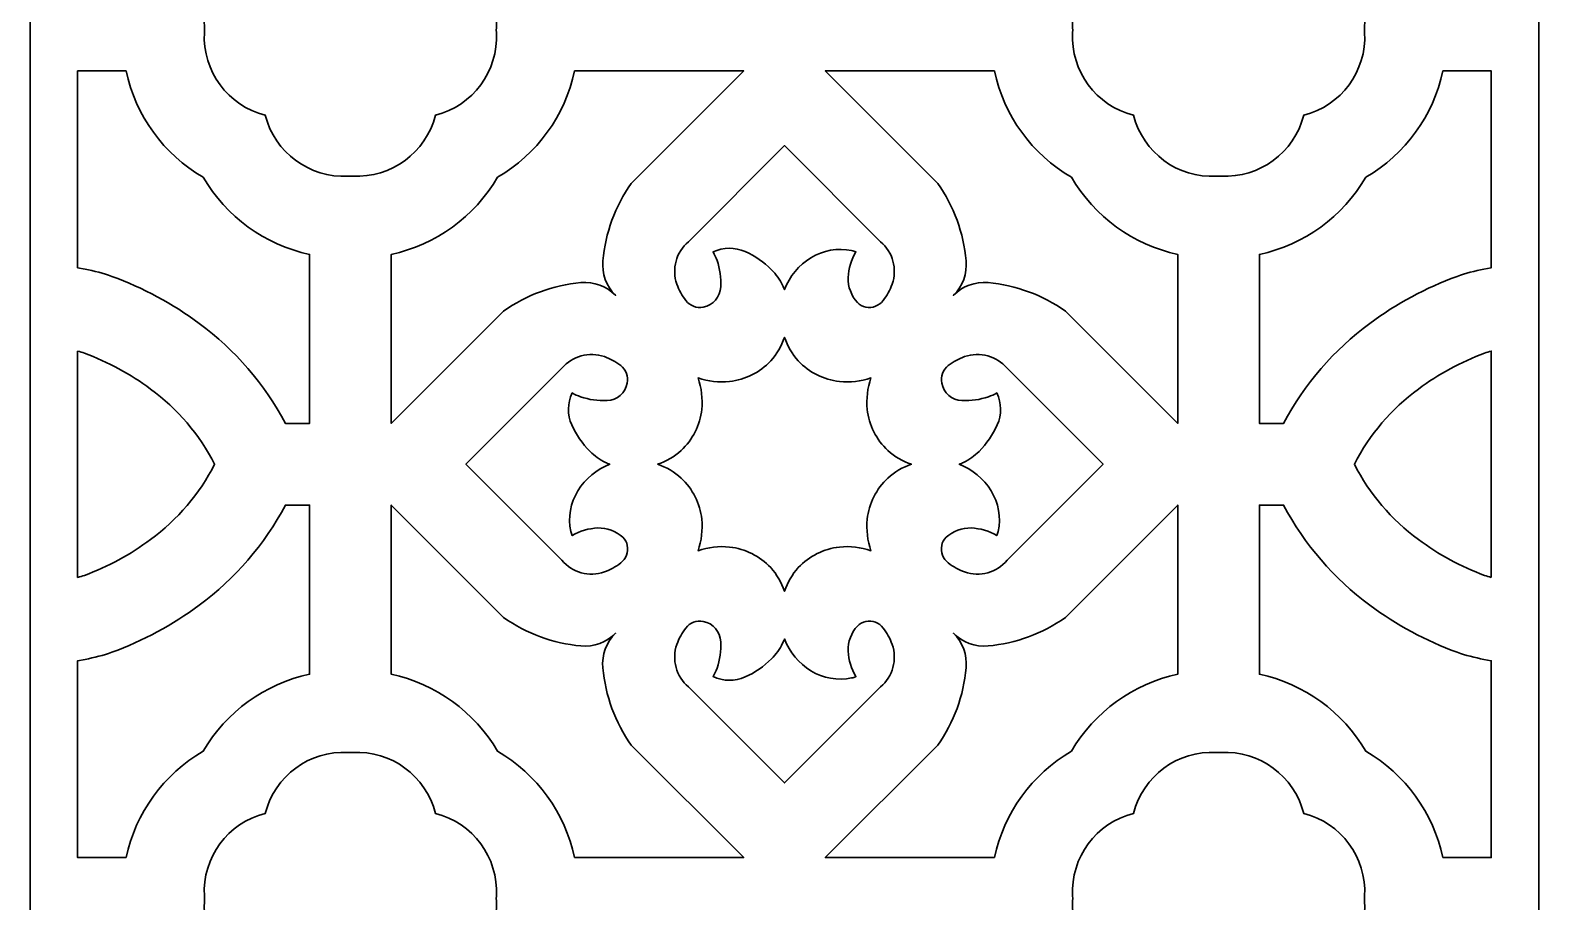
# Model space of a CAD drawing. Header units: centimetres. Extents: x 9.1 to 16.4, y -7.8 to 9.
# Drawn here: x 9.1 to 16.35, y -3.58 to 0.62 of the extents above; entities that cross this region are included whole.
import ezdxf

# ---------------------------------------------------------------- set-up
doc = ezdxf.new("R2010")
doc.units = ezdxf.units.CM
doc.header["$MEASUREMENT"] = 0
doc.layers.add('layer 1', color=7, linetype='Continuous')

msp = doc.modelspace()

# ---------------------------------------------------------------- linework, layer by layer
at = {"layer": 'layer 1', "color": 250, "lineweight": 30}
for points, knots in [([(9.09675, 9.00077), (9.09675, 9.00077), (16.35165, 9.00077), (16.35165, 9.00077), (16.35165, 9.00077), (16.35165, 9.00077), (16.35165, -7.7675), (16.35165, -7.7675), (16.35165, -7.7675), (16.35165, -7.7675), (9.09675, -7.7675), (9.09675, -7.7675), (9.09675, -7.7675), (9.09675, -7.7675), (9.09675, 9.00077), (9.09675, 9.00077)], [0, 0, 0, 0, 0.2, 0.2, 0.2, 0.2, 0.4, 0.4, 0.4, 0.4, 0.6, 0.6, 0.6, 0.6, 1, 1, 1, 1]), ([(10.62498, -0.08545), (10.43953, -0.09546), (10.27287, 0.02754), (10.22739, 0.20759), (10.22739, 0.20759), (10.0473, 0.25289), (9.92448, 0.4197), (9.93435, 0.60518), (9.93435, 0.60518), (9.93435, 0.60518), (9.935, 0.61665), (9.935, 0.61665), (9.935, 0.61665), (9.935, 0.61665), (9.93435, 0.62808), (9.93435, 0.62808), (9.93435, 0.62808), (9.9243, 0.81353), (10.0473, 0.98023), (10.22739, 1.02567), (10.22739, 1.02567), (10.27269, 1.2058), (10.4395, 1.32858), (10.62498, 1.31872), (10.62498, 1.31872), (10.62498, 1.31872), (10.63645, 1.31806), (10.63645, 1.31806), (10.63645, 1.31806), (10.63645, 1.31806), (10.64792, 1.31872), (10.64792, 1.31872), (10.64792, 1.31872), (10.83337, 1.32873), (11.00003, 1.20573), (11.04547, 1.02567), (11.04547, 1.02567), (11.22556, 0.98037), (11.34838, 0.81357), (11.33855, 0.62812), (11.33855, 0.62812), (11.33855, 0.62812), (11.33786, 0.61665), (11.33786, 0.61665), (11.33786, 0.61665), (11.33786, 0.61665), (11.33855, 0.60518), (11.33855, 0.60518), (11.33855, 0.60518), (11.34853, 0.41973), (11.22553, 0.25307), (11.04547, 0.20759), (11.04547, 0.20759), (11.00017, 0.0275), (10.83337, -0.09532), (10.64792, -0.08545), (10.64792, -0.08545), (10.64792, -0.08545), (10.63645, -0.0848), (10.63645, -0.0848), (10.63645, -0.0848), (10.63645, -0.0848), (10.62498, -0.08545), (10.62498, -0.08545)], [0, 0, 0, 0, 0.0588235, 0.0588235, 0.0588235, 0.0588235, 0.1176471, 0.1176471, 0.1176471, 0.1176471, 0.1764706, 0.1764706, 0.1764706, 0.1764706, 0.2352941, 0.2352941, 0.2352941, 0.2352941, 0.2941176, 0.2941176, 0.2941176, 0.2941176, 0.3529412, 0.3529412, 0.3529412, 0.3529412, 0.4117647, 0.4117647, 0.4117647, 0.4117647, 0.4705882, 0.4705882, 0.4705882, 0.4705882, 0.5294118, 0.5294118, 0.5294118, 0.5294118, 0.5882353, 0.5882353, 0.5882353, 0.5882353, 0.6470588, 0.6470588, 0.6470588, 0.6470588, 0.7058824, 0.7058824, 0.7058824, 0.7058824, 0.7647059, 0.7647059, 0.7647059, 0.7647059, 0.8235294, 0.8235294, 0.8235294, 0.8235294, 0.8823529, 0.8823529, 0.8823529, 0.8823529, 1, 1, 1, 1]), ([(14.82339, -0.08545), (15.00906, -0.09532), (15.17561, 0.02728), (15.22098, 0.20759), (15.22098, 0.20759), (15.40122, 0.25311), (15.52407, 0.41951), (15.51406, 0.60518), (15.51406, 0.60518), (15.51406, 0.60518), (15.51337, 0.61665), (15.51337, 0.61665), (15.51337, 0.61665), (15.51337, 0.61665), (15.51406, 0.62808), (15.51406, 0.62808), (15.51406, 0.62808), (15.52389, 0.81375), (15.40129, 0.9803), (15.22098, 1.02567), (15.22098, 1.02567), (15.17546, 1.20591), (15.00906, 1.32873), (14.82343, 1.31872), (14.82343, 1.31872), (14.82343, 1.31872), (14.81196, 1.31806), (14.81196, 1.31806), (14.81196, 1.31806), (14.81196, 1.31806), (14.80045, 1.31872), (14.80045, 1.31872), (14.80045, 1.31872), (14.61482, 1.32858), (14.44824, 1.20595), (14.4029, 1.02563), (14.4029, 1.02563), (14.22266, 0.98015), (14.09984, 0.81375), (14.10982, 0.62816), (14.10982, 0.62816), (14.10982, 0.62816), (14.11051, 0.61665), (14.11051, 0.61665), (14.11051, 0.61665), (14.11051, 0.61665), (14.10982, 0.60511), (14.10982, 0.60511), (14.10982, 0.60511), (14.09999, 0.41951), (14.22262, 0.25296), (14.4029, 0.20763), (14.4029, 0.20763), (14.44838, 0.02735), (14.61482, -0.09546), (14.80045, -0.08545), (14.80045, -0.08545), (14.80045, -0.08545), (14.81196, -0.0848), (14.81196, -0.0848), (14.81196, -0.0848), (14.81196, -0.0848), (14.82339, -0.08545), (14.82339, -0.08545)], [0, 0, 0, 0, 0.0588235, 0.0588235, 0.0588235, 0.0588235, 0.1176471, 0.1176471, 0.1176471, 0.1176471, 0.1764706, 0.1764706, 0.1764706, 0.1764706, 0.2352941, 0.2352941, 0.2352941, 0.2352941, 0.2941176, 0.2941176, 0.2941176, 0.2941176, 0.3529412, 0.3529412, 0.3529412, 0.3529412, 0.4117647, 0.4117647, 0.4117647, 0.4117647, 0.4705882, 0.4705882, 0.4705882, 0.4705882, 0.5294118, 0.5294118, 0.5294118, 0.5294118, 0.5882353, 0.5882353, 0.5882353, 0.5882353, 0.6470588, 0.6470588, 0.6470588, 0.6470588, 0.7058824, 0.7058824, 0.7058824, 0.7058824, 0.7647059, 0.7647059, 0.7647059, 0.7647059, 0.8235294, 0.8235294, 0.8235294, 0.8235294, 0.8823529, 0.8823529, 0.8823529, 0.8823529, 1, 1, 1, 1]), ([(9.32513, 0.42028), (9.32513, 0.42028), (9.32513, -0.52611), (9.32513, -0.52611), (9.32513, -0.52611), (9.32513, -0.52611), (9.36125, -0.53285), (9.36125, -0.53285), (9.36125, -0.53285), (9.40491, -0.54104), (9.44792, -0.55255), (9.48983, -0.5673), (9.48983, -0.5673), (9.63988, -0.62213), (9.78127, -0.69842), (9.90948, -0.79371), (9.90948, -0.79371), (10.08222, -0.92075), (10.22404, -1.08522), (10.32425, -1.27475), (10.32425, -1.27475), (10.32425, -1.27475), (10.44008, -1.27479), (10.44008, -1.27479), (10.44008, -1.27479), (10.44008, -1.27479), (10.44008, -0.46174), (10.44008, -0.46174), (10.44008, -0.46174), (10.22517, -0.41557), (10.03951, -0.28091), (9.92878, -0.09102), (9.92878, -0.09102), (9.73885, 0.01967), (9.60427, 0.20537), (9.55806, 0.42028), (9.55806, 0.42028), (9.55806, 0.42028), (9.32513, 0.42028), (9.32513, 0.42028)], [0, 0, 0, 0, 0.0909091, 0.0909091, 0.0909091, 0.0909091, 0.1818182, 0.1818182, 0.1818182, 0.1818182, 0.2727273, 0.2727273, 0.2727273, 0.2727273, 0.3636364, 0.3636364, 0.3636364, 0.3636364, 0.4545455, 0.4545455, 0.4545455, 0.4545455, 0.5454545, 0.5454545, 0.5454545, 0.5454545, 0.6363636, 0.6363636, 0.6363636, 0.6363636, 0.7272727, 0.7272727, 0.7272727, 0.7272727, 0.8181818, 0.8181818, 0.8181818, 0.8181818, 1, 1, 1, 1]), ([(11.3734, -0.73417), (11.3734, -0.73417), (10.83278, -1.27479), (10.83278, -1.27479), (10.83278, -1.27479), (10.83278, -1.27479), (10.83278, -0.46174), (10.83278, -0.46174), (10.83278, -0.46174), (11.04784, -0.41549), (11.23336, -0.28102), (11.34412, -0.09102), (11.34412, -0.09102), (11.53409, 0.01978), (11.66863, 0.20526), (11.7148, 0.42028), (11.7148, 0.42028), (11.7148, 0.42028), (12.52785, 0.42028), (12.52785, 0.42028), (12.52785, 0.42028), (12.52785, 0.42028), (11.98724, -0.12033), (11.98724, -0.12033), (11.98724, -0.12033), (11.9099, -0.23026), (11.86278, -0.35854), (11.85062, -0.4924), (11.85062, -0.4924), (11.84501, -0.55411), (11.86737, -0.61507), (11.91157, -0.65851), (11.91157, -0.65851), (11.86813, -0.61427), (11.80718, -0.59187), (11.74546, -0.59752), (11.74546, -0.59752), (11.61157, -0.60972), (11.48333, -0.65683), (11.3734, -0.73417)], [0, 0, 0, 0, 0.0909091, 0.0909091, 0.0909091, 0.0909091, 0.1818182, 0.1818182, 0.1818182, 0.1818182, 0.2727273, 0.2727273, 0.2727273, 0.2727273, 0.3636364, 0.3636364, 0.3636364, 0.3636364, 0.4545455, 0.4545455, 0.4545455, 0.4545455, 0.5454545, 0.5454545, 0.5454545, 0.5454545, 0.6363636, 0.6363636, 0.6363636, 0.6363636, 0.7272727, 0.7272727, 0.7272727, 0.7272727, 0.8181818, 0.8181818, 0.8181818, 0.8181818, 1, 1, 1, 1]), ([(13.46113, -0.12033), (13.53847, -0.23023), (13.58559, -0.35858), (13.59775, -0.4924), (13.59775, -0.4924), (13.60336, -0.55408), (13.58097, -0.61507), (13.5368, -0.65851), (13.5368, -0.65851), (13.5802, -0.6143), (13.64123, -0.59195), (13.70291, -0.59755), (13.70291, -0.59755), (13.83673, -0.60972), (13.96504, -0.65687), (14.07497, -0.73417), (14.07497, -0.73417), (14.07497, -0.73417), (14.61559, -1.27479), (14.61559, -1.27479), (14.61559, -1.27479), (14.61559, -1.27479), (14.61559, -0.46174), (14.61559, -0.46174), (14.61559, -0.46174), (14.40064, -0.41557), (14.21498, -0.28088), (14.10425, -0.09095), (14.10425, -0.09095), (13.91432, 0.01971), (13.77974, 0.20537), (13.73357, 0.42028), (13.73357, 0.42028), (13.73357, 0.42028), (12.92056, 0.42028), (12.92056, 0.42028), (12.92056, 0.42028), (12.92056, 0.42028), (13.46113, -0.12033), (13.46113, -0.12033)], [0, 0, 0, 0, 0.0909091, 0.0909091, 0.0909091, 0.0909091, 0.1818182, 0.1818182, 0.1818182, 0.1818182, 0.2727273, 0.2727273, 0.2727273, 0.2727273, 0.3636364, 0.3636364, 0.3636364, 0.3636364, 0.4545455, 0.4545455, 0.4545455, 0.4545455, 0.5454545, 0.5454545, 0.5454545, 0.5454545, 0.6363636, 0.6363636, 0.6363636, 0.6363636, 0.7272727, 0.7272727, 0.7272727, 0.7272727, 0.8181818, 0.8181818, 0.8181818, 0.8181818, 1, 1, 1, 1]), ([(16.08715, -0.53285), (16.04346, -0.54104), (16.00049, -0.55255), (15.95855, -0.5673), (15.95855, -0.5673), (15.80845, -0.62217), (15.6671, -0.69842), (15.53882, -0.79378), (15.53882, -0.79378), (15.36604, -0.92086), (15.22429, -1.08526), (15.12408, -1.27486), (15.12408, -1.27486), (15.12408, -1.27486), (15.00829, -1.27479), (15.00829, -1.27479), (15.00829, -1.27479), (15.00829, -1.27479), (15.00829, -0.46174), (15.00829, -0.46174), (15.00829, -0.46174), (15.22334, -0.41549), (15.4089, -0.28102), (15.51963, -0.09095), (15.51963, -0.09095), (15.70963, 0.01982), (15.84414, 0.20526), (15.89031, 0.42028), (15.89031, 0.42028), (15.89031, 0.42028), (16.12324, 0.42028), (16.12324, 0.42028), (16.12324, 0.42028), (16.12324, 0.42028), (16.12324, -0.52611), (16.12324, -0.52611), (16.12324, -0.52611), (16.12324, -0.52611), (16.08715, -0.53285), (16.08715, -0.53285)], [0, 0, 0, 0, 0.0909091, 0.0909091, 0.0909091, 0.0909091, 0.1818182, 0.1818182, 0.1818182, 0.1818182, 0.2727273, 0.2727273, 0.2727273, 0.2727273, 0.3636364, 0.3636364, 0.3636364, 0.3636364, 0.4545455, 0.4545455, 0.4545455, 0.4545455, 0.5454545, 0.5454545, 0.5454545, 0.5454545, 0.6363636, 0.6363636, 0.6363636, 0.6363636, 0.7272727, 0.7272727, 0.7272727, 0.7272727, 0.8181818, 0.8181818, 0.8181818, 0.8181818, 1, 1, 1, 1]), ([(12.2624, -0.40056), (12.20302, -0.45038), (12.18077, -0.53176), (12.20666, -0.60484), (12.20666, -0.60484), (12.21671, -0.6332), (12.23116, -0.65982), (12.24955, -0.68363), (12.24955, -0.68363), (12.26932, -0.70927), (12.3018, -0.7215), (12.33355, -0.71524), (12.33355, -0.71524), (12.38085, -0.70628), (12.41577, -0.66601), (12.41785, -0.61787), (12.41785, -0.61787), (12.41967, -0.57461), (12.41352, -0.53139), (12.39968, -0.49036), (12.39968, -0.49036), (12.39491, -0.47634), (12.38868, -0.46287), (12.381, -0.45019), (12.381, -0.45019), (12.42957, -0.42707), (12.48587, -0.42638), (12.53502, -0.44826), (12.53502, -0.44826), (12.58229, -0.46935), (12.62533, -0.49891), (12.66196, -0.53551), (12.66196, -0.53551), (12.6838, -0.55732), (12.70183, -0.58263), (12.7153, -0.61041), (12.7153, -0.61041), (12.71858, -0.61714), (12.72153, -0.62403), (12.72422, -0.63098), (12.72422, -0.63098), (12.74851, -0.56737), (12.79315, -0.51355), (12.85119, -0.47787), (12.85119, -0.47787), (12.90971, -0.44189), (12.97976, -0.42955), (13.04709, -0.44338), (13.04709, -0.44338), (13.05408, -0.4448), (13.06093, -0.4471), (13.06741, -0.45019), (13.06741, -0.45019), (13.04494, -0.48737), (13.03227, -0.52965), (13.0306, -0.57305), (13.0306, -0.57305), (13.02885, -0.61751), (13.04491, -0.66077), (13.07516, -0.69336), (13.07516, -0.69336), (13.08572, -0.70468), (13.09963, -0.71236), (13.11485, -0.71524), (13.11485, -0.71524), (13.1466, -0.7215), (13.17912, -0.70927), (13.19886, -0.68363), (13.19886, -0.68363), (13.21721, -0.65978), (13.23166, -0.6332), (13.24171, -0.60484), (13.24171, -0.60484), (13.26757, -0.53172), (13.24539, -0.45034), (13.18604, -0.40056), (13.18604, -0.40056), (13.18604, -0.40056), (12.72422, 0.06125), (12.72422, 0.06125), (12.72422, 0.06125), (12.72422, 0.06125), (12.2624, -0.40056), (12.2624, -0.40056)], [0, 0, 0, 0, 0.0454545, 0.0454545, 0.0454545, 0.0454545, 0.0909091, 0.0909091, 0.0909091, 0.0909091, 0.1363636, 0.1363636, 0.1363636, 0.1363636, 0.1818182, 0.1818182, 0.1818182, 0.1818182, 0.2272727, 0.2272727, 0.2272727, 0.2272727, 0.2727273, 0.2727273, 0.2727273, 0.2727273, 0.3181818, 0.3181818, 0.3181818, 0.3181818, 0.3636364, 0.3636364, 0.3636364, 0.3636364, 0.4090909, 0.4090909, 0.4090909, 0.4090909, 0.4545455, 0.4545455, 0.4545455, 0.4545455, 0.5, 0.5, 0.5, 0.5, 0.5454545, 0.5454545, 0.5454545, 0.5454545, 0.5909091, 0.5909091, 0.5909091, 0.5909091, 0.6363636, 0.6363636, 0.6363636, 0.6363636, 0.6818182, 0.6818182, 0.6818182, 0.6818182, 0.7272727, 0.7272727, 0.7272727, 0.7272727, 0.7727273, 0.7727273, 0.7727273, 0.7727273, 0.8181818, 0.8181818, 0.8181818, 0.8181818, 0.8636364, 0.8636364, 0.8636364, 0.8636364, 0.9090909, 0.9090909, 0.9090909, 0.9090909, 1, 1, 1, 1]), ([(12.11381, -1.47116), (12.15575, -1.48536), (12.19442, -1.5079), (12.22745, -1.53743), (12.22745, -1.53743), (12.28269, -1.58961), (12.31771, -1.6597), (12.32634, -1.73522), (12.32634, -1.73522), (12.33144, -1.78645), (12.32536, -1.83819), (12.30854, -1.88684), (12.30854, -1.88684), (12.35715, -1.86998), (12.40889, -1.8639), (12.46012, -1.869), (12.46012, -1.869), (12.53564, -1.87763), (12.60574, -1.91266), (12.65795, -1.9679), (12.65795, -1.9679), (12.68745, -2.00092), (12.70998, -2.03959), (12.72422, -2.08154), (12.72422, -2.08154), (12.73842, -2.03959), (12.761, -2.00092), (12.79049, -1.9679), (12.79049, -1.9679), (12.84267, -1.91266), (12.91276, -1.87763), (12.98828, -1.869), (12.98828, -1.869), (13.03952, -1.8639), (13.09126, -1.86998), (13.1399, -1.88684), (13.1399, -1.88684), (13.12305, -1.83819), (13.11697, -1.78645), (13.12206, -1.73522), (13.12206, -1.73522), (13.13069, -1.6597), (13.16576, -1.58964), (13.22092, -1.53743), (13.22092, -1.53743), (13.25395, -1.5079), (13.29262, -1.48536), (13.33457, -1.47116), (13.33457, -1.47116), (13.29262, -1.45692), (13.25398, -1.43438), (13.22092, -1.40485), (13.22092, -1.40485), (13.16572, -1.35267), (13.13069, -1.28258), (13.12206, -1.20706), (13.12206, -1.20706), (13.11697, -1.15583), (13.12305, -1.10409), (13.1399, -1.05544), (13.1399, -1.05544), (13.09126, -1.07226), (13.03952, -1.07838), (12.98828, -1.07328), (12.98828, -1.07328), (12.91276, -1.06465), (12.84271, -1.02959), (12.79049, -0.97435), (12.79049, -0.97435), (12.76096, -0.94132), (12.73842, -0.90269), (12.72422, -0.86074), (12.72422, -0.86074), (12.70998, -0.90269), (12.68745, -0.94132), (12.65795, -0.97435), (12.65795, -0.97435), (12.60574, -1.02959), (12.53564, -1.06465), (12.46012, -1.07328), (12.46012, -1.07328), (12.40889, -1.07838), (12.35715, -1.0723), (12.30854, -1.05544), (12.30854, -1.05544), (12.32536, -1.10409), (12.33144, -1.15583), (12.32634, -1.20706), (12.32634, -1.20706), (12.31775, -1.28258), (12.28269, -1.35267), (12.22745, -1.40485), (12.22745, -1.40485), (12.19442, -1.43438), (12.15575, -1.45692), (12.11381, -1.47116)], [0, 0, 0, 0, 0.04, 0.04, 0.04, 0.04, 0.08, 0.08, 0.08, 0.08, 0.12, 0.12, 0.12, 0.12, 0.16, 0.16, 0.16, 0.16, 0.2, 0.2, 0.2, 0.2, 0.24, 0.24, 0.24, 0.24, 0.28, 0.28, 0.28, 0.28, 0.32, 0.32, 0.32, 0.32, 0.36, 0.36, 0.36, 0.36, 0.4, 0.4, 0.4, 0.4, 0.44, 0.44, 0.44, 0.44, 0.48, 0.48, 0.48, 0.48, 0.52, 0.52, 0.52, 0.52, 0.56, 0.56, 0.56, 0.56, 0.6, 0.6, 0.6, 0.6, 0.64, 0.64, 0.64, 0.64, 0.68, 0.68, 0.68, 0.68, 0.72, 0.72, 0.72, 0.72, 0.76, 0.76, 0.76, 0.76, 0.8, 0.8, 0.8, 0.8, 0.84, 0.84, 0.84, 0.84, 0.88, 0.88, 0.88, 0.88, 0.92, 0.92, 0.92, 0.92, 1, 1, 1, 1]), ([(9.32513, -0.92709), (9.32513, -0.92709), (9.32513, -1.47116), (9.32513, -1.47116), (9.32513, -1.47116), (9.32513, -1.47116), (9.32513, -2.01519), (9.32513, -2.01519), (9.32513, -2.01519), (9.33602, -2.01228), (9.34676, -2.00897), (9.35739, -2.00525), (9.35739, -2.00525), (9.47133, -1.96338), (9.57864, -1.9053), (9.676, -1.83281), (9.676, -1.83281), (9.80534, -1.73784), (9.91072, -1.61404), (9.98376, -1.47116), (9.98376, -1.47116), (9.91072, -1.32824), (9.80537, -1.20444), (9.676, -1.10947), (9.676, -1.10947), (9.57864, -1.03698), (9.47133, -0.9789), (9.35739, -0.93703), (9.35739, -0.93703), (9.34676, -0.93331), (9.33602, -0.93), (9.32513, -0.92709)], [0, 0, 0, 0, 0.1111111, 0.1111111, 0.1111111, 0.1111111, 0.2222222, 0.2222222, 0.2222222, 0.2222222, 0.3333333, 0.3333333, 0.3333333, 0.3333333, 0.4444444, 0.4444444, 0.4444444, 0.4444444, 0.5555556, 0.5555556, 0.5555556, 0.5555556, 0.6666667, 0.6666667, 0.6666667, 0.6666667, 0.7777778, 0.7777778, 0.7777778, 0.7777778, 1, 1, 1, 1]), ([(11.65363, -1.93298), (11.65363, -1.93298), (11.19181, -1.47116), (11.19181, -1.47116), (11.19181, -1.47116), (11.19181, -1.47116), (11.65363, -1.0093), (11.65363, -1.0093), (11.65363, -1.0093), (11.7034, -0.94995), (11.78486, -0.92774), (11.8579, -0.95356), (11.8579, -0.95356), (11.88627, -0.96361), (11.91288, -0.9781), (11.93673, -0.99649), (11.93673, -0.99649), (11.96233, -1.01622), (11.97457, -1.04878), (11.9683, -1.08049), (11.9683, -1.08049), (11.95942, -1.12775), (11.919, -1.16267), (11.87094, -1.16479), (11.87094, -1.16479), (11.82768, -1.16661), (11.78446, -1.16045), (11.74346, -1.14658), (11.74346, -1.14658), (11.7294, -1.14185), (11.71593, -1.13558), (11.70326, -1.12794), (11.70326, -1.12794), (11.6801, -1.17655), (11.67941, -1.2328), (11.70133, -1.28196), (11.70133, -1.28196), (11.72245, -1.32922), (11.75198, -1.37223), (11.78857, -1.40886), (11.78857, -1.40886), (11.81038, -1.43074), (11.83569, -1.44876), (11.86351, -1.46224), (11.86351, -1.46224), (11.87021, -1.46548), (11.87709, -1.46846), (11.88408, -1.47116), (11.88408, -1.47116), (11.8205, -1.49555), (11.76672, -1.54016), (11.73104, -1.59816), (11.73104, -1.59816), (11.69503, -1.65672), (11.68265, -1.7267), (11.69645, -1.79403), (11.69645, -1.79403), (11.6979, -1.80105), (11.70016, -1.80786), (11.70326, -1.81434), (11.70326, -1.81434), (11.74043, -1.79188), (11.78275, -1.77921), (11.82615, -1.7775), (11.82615, -1.7775), (11.87057, -1.77578), (11.91387, -1.79184), (11.94642, -1.8221), (11.94642, -1.8221), (11.95778, -1.83266), (11.96543, -1.84657), (11.9683, -1.86183), (11.9683, -1.86183), (11.97457, -1.8935), (11.96229, -1.92606), (11.93673, -1.94579), (11.93673, -1.94579), (11.91288, -1.96418), (11.88627, -1.97867), (11.8579, -1.98869), (11.8579, -1.98869), (11.78489, -2.01458), (11.70344, -1.99229), (11.65363, -1.93298)], [0, 0, 0, 0, 0.0454545, 0.0454545, 0.0454545, 0.0454545, 0.0909091, 0.0909091, 0.0909091, 0.0909091, 0.1363636, 0.1363636, 0.1363636, 0.1363636, 0.1818182, 0.1818182, 0.1818182, 0.1818182, 0.2272727, 0.2272727, 0.2272727, 0.2272727, 0.2727273, 0.2727273, 0.2727273, 0.2727273, 0.3181818, 0.3181818, 0.3181818, 0.3181818, 0.3636364, 0.3636364, 0.3636364, 0.3636364, 0.4090909, 0.4090909, 0.4090909, 0.4090909, 0.4545455, 0.4545455, 0.4545455, 0.4545455, 0.5, 0.5, 0.5, 0.5, 0.5454545, 0.5454545, 0.5454545, 0.5454545, 0.5909091, 0.5909091, 0.5909091, 0.5909091, 0.6363636, 0.6363636, 0.6363636, 0.6363636, 0.6818182, 0.6818182, 0.6818182, 0.6818182, 0.7272727, 0.7272727, 0.7272727, 0.7272727, 0.7727273, 0.7727273, 0.7727273, 0.7727273, 0.8181818, 0.8181818, 0.8181818, 0.8181818, 0.8636364, 0.8636364, 0.8636364, 0.8636364, 0.9090909, 0.9090909, 0.9090909, 0.9090909, 1, 1, 1, 1]), ([(13.79474, -1.93298), (13.79474, -1.93298), (14.25656, -1.47116), (14.25656, -1.47116), (14.25656, -1.47116), (14.25656, -1.47116), (13.79474, -1.0093), (13.79474, -1.0093), (13.79474, -1.0093), (13.74493, -0.94992), (13.66355, -0.92767), (13.59047, -0.95356), (13.59047, -0.95356), (13.56211, -0.96361), (13.53549, -0.9781), (13.51167, -0.99649), (13.51167, -0.99649), (13.48604, -1.01622), (13.47381, -1.04874), (13.48007, -1.08049), (13.48007, -1.08049), (13.48903, -1.12779), (13.52933, -1.16271), (13.57744, -1.16475), (13.57744, -1.16475), (13.62069, -1.16661), (13.66391, -1.16045), (13.70495, -1.14658), (13.70495, -1.14658), (13.71897, -1.14185), (13.73244, -1.13558), (13.74511, -1.12794), (13.74511, -1.12794), (13.76827, -1.17651), (13.76896, -1.2328), (13.74704, -1.28196), (13.74704, -1.28196), (13.72596, -1.32922), (13.69639, -1.37226), (13.6598, -1.40889), (13.6598, -1.40889), (13.63799, -1.43074), (13.61265, -1.44876), (13.5849, -1.46224), (13.5849, -1.46224), (13.57816, -1.46548), (13.57128, -1.46846), (13.56429, -1.47116), (13.56429, -1.47116), (13.6279, -1.49548), (13.68172, -1.54016), (13.71737, -1.59816), (13.71737, -1.59816), (13.75338, -1.65664), (13.76572, -1.72674), (13.75192, -1.79403), (13.75192, -1.79403), (13.75047, -1.80105), (13.74821, -1.80786), (13.74511, -1.81434), (13.74511, -1.81434), (13.70794, -1.79188), (13.66566, -1.77921), (13.62222, -1.7775), (13.62222, -1.7775), (13.5778, -1.77578), (13.53454, -1.79181), (13.50195, -1.8221), (13.50195, -1.8221), (13.49063, -1.83266), (13.48295, -1.84657), (13.48007, -1.86183), (13.48007, -1.86183), (13.47381, -1.89354), (13.48604, -1.92606), (13.51167, -1.94579), (13.51167, -1.94579), (13.53549, -1.96418), (13.56211, -1.97867), (13.59047, -1.98869), (13.59047, -1.98869), (13.66359, -2.01454), (13.74497, -1.99236), (13.79474, -1.93298)], [0, 0, 0, 0, 0.0454545, 0.0454545, 0.0454545, 0.0454545, 0.0909091, 0.0909091, 0.0909091, 0.0909091, 0.1363636, 0.1363636, 0.1363636, 0.1363636, 0.1818182, 0.1818182, 0.1818182, 0.1818182, 0.2272727, 0.2272727, 0.2272727, 0.2272727, 0.2727273, 0.2727273, 0.2727273, 0.2727273, 0.3181818, 0.3181818, 0.3181818, 0.3181818, 0.3636364, 0.3636364, 0.3636364, 0.3636364, 0.4090909, 0.4090909, 0.4090909, 0.4090909, 0.4545455, 0.4545455, 0.4545455, 0.4545455, 0.5, 0.5, 0.5, 0.5, 0.5454545, 0.5454545, 0.5454545, 0.5454545, 0.5909091, 0.5909091, 0.5909091, 0.5909091, 0.6363636, 0.6363636, 0.6363636, 0.6363636, 0.6818182, 0.6818182, 0.6818182, 0.6818182, 0.7272727, 0.7272727, 0.7272727, 0.7272727, 0.7727273, 0.7727273, 0.7727273, 0.7727273, 0.8181818, 0.8181818, 0.8181818, 0.8181818, 0.8636364, 0.8636364, 0.8636364, 0.8636364, 0.9090909, 0.9090909, 0.9090909, 0.9090909, 1, 1, 1, 1]), ([(16.12324, -2.01519), (16.12324, -2.01519), (16.12324, -1.47116), (16.12324, -1.47116), (16.12324, -1.47116), (16.12324, -1.47116), (16.12324, -0.92709), (16.12324, -0.92709), (16.12324, -0.92709), (16.11235, -0.93004), (16.10157, -0.93335), (16.09094, -0.93703), (16.09094, -0.93703), (15.97701, -0.9789), (15.86977, -1.03698), (15.77241, -1.10947), (15.77241, -1.10947), (15.64307, -1.2044), (15.53769, -1.32817), (15.46458, -1.47101), (15.46458, -1.47101), (15.53762, -1.61397), (15.643, -1.73784), (15.77237, -1.83281), (15.77237, -1.83281), (15.86974, -1.9053), (15.97701, -1.96338), (16.09094, -2.00525), (16.09094, -2.00525), (16.10161, -2.00893), (16.11235, -2.01225), (16.12324, -2.01519)], [0, 0, 0, 0, 0.1111111, 0.1111111, 0.1111111, 0.1111111, 0.2222222, 0.2222222, 0.2222222, 0.2222222, 0.3333333, 0.3333333, 0.3333333, 0.3333333, 0.4444444, 0.4444444, 0.4444444, 0.4444444, 0.5555556, 0.5555556, 0.5555556, 0.5555556, 0.6666667, 0.6666667, 0.6666667, 0.6666667, 0.7777778, 0.7777778, 0.7777778, 0.7777778, 1, 1, 1, 1]), ([(9.55806, -3.36256), (9.55806, -3.36256), (9.32513, -3.36256), (9.32513, -3.36256), (9.32513, -3.36256), (9.32513, -3.36256), (9.32513, -2.41617), (9.32513, -2.41617), (9.32513, -2.41617), (9.32513, -2.41617), (9.36125, -2.40943), (9.36125, -2.40943), (9.36125, -2.40943), (9.40491, -2.40127), (9.44792, -2.38973), (9.48983, -2.37498), (9.48983, -2.37498), (9.63992, -2.32011), (9.78123, -2.2439), (9.90948, -2.14857), (9.90948, -2.14857), (10.08225, -2.02149), (10.22401, -1.85709), (10.32425, -1.66749), (10.32425, -1.66749), (10.32425, -1.66749), (10.44008, -1.66749), (10.44008, -1.66749), (10.44008, -1.66749), (10.44008, -1.66749), (10.44008, -2.48054), (10.44008, -2.48054), (10.44008, -2.48054), (10.22506, -2.52679), (10.03951, -2.66122), (9.92878, -2.85126), (9.92878, -2.85126), (9.73878, -2.96206), (9.60423, -3.14751), (9.55806, -3.36256)], [0, 0, 0, 0, 0.0909091, 0.0909091, 0.0909091, 0.0909091, 0.1818182, 0.1818182, 0.1818182, 0.1818182, 0.2727273, 0.2727273, 0.2727273, 0.2727273, 0.3636364, 0.3636364, 0.3636364, 0.3636364, 0.4545455, 0.4545455, 0.4545455, 0.4545455, 0.5454545, 0.5454545, 0.5454545, 0.5454545, 0.6363636, 0.6363636, 0.6363636, 0.6363636, 0.7272727, 0.7272727, 0.7272727, 0.7272727, 0.8181818, 0.8181818, 0.8181818, 0.8181818, 1, 1, 1, 1]), ([(11.7148, -3.36256), (11.7148, -3.36256), (12.52785, -3.36256), (12.52785, -3.36256), (12.52785, -3.36256), (12.52785, -3.36256), (11.98724, -2.82195), (11.98724, -2.82195), (11.98724, -2.82195), (11.90993, -2.71205), (11.86282, -2.58374), (11.85058, -2.44992), (11.85058, -2.44992), (11.84494, -2.3882), (11.86737, -2.32721), (11.91157, -2.28381), (11.91157, -2.28381), (11.86817, -2.32798), (11.80718, -2.35033), (11.7455, -2.34473), (11.7455, -2.34473), (11.61164, -2.33256), (11.48333, -2.28545), (11.3734, -2.20811), (11.3734, -2.20811), (11.3734, -2.20811), (10.83278, -1.66749), (10.83278, -1.66749), (10.83278, -1.66749), (10.83278, -1.66749), (10.83278, -2.48054), (10.83278, -2.48054), (10.83278, -2.48054), (11.04773, -2.52671), (11.23339, -2.66137), (11.34412, -2.85126), (11.34412, -2.85126), (11.53401, -2.96195), (11.66859, -3.14765), (11.7148, -3.36256)], [0, 0, 0, 0, 0.0909091, 0.0909091, 0.0909091, 0.0909091, 0.1818182, 0.1818182, 0.1818182, 0.1818182, 0.2727273, 0.2727273, 0.2727273, 0.2727273, 0.3636364, 0.3636364, 0.3636364, 0.3636364, 0.4545455, 0.4545455, 0.4545455, 0.4545455, 0.5454545, 0.5454545, 0.5454545, 0.5454545, 0.6363636, 0.6363636, 0.6363636, 0.6363636, 0.7272727, 0.7272727, 0.7272727, 0.7272727, 0.8181818, 0.8181818, 0.8181818, 0.8181818, 1, 1, 1, 1]), ([(13.73357, -3.36256), (13.73357, -3.36256), (12.92056, -3.36256), (12.92056, -3.36256), (12.92056, -3.36256), (12.92056, -3.36256), (13.46113, -2.82195), (13.46113, -2.82195), (13.46113, -2.82195), (13.53847, -2.71202), (13.58559, -2.58377), (13.59775, -2.44988), (13.59775, -2.44988), (13.60336, -2.38817), (13.58104, -2.32721), (13.5368, -2.28381), (13.5368, -2.28381), (13.58028, -2.32794), (13.64116, -2.3503), (13.70284, -2.34469), (13.70284, -2.34469), (13.83673, -2.33256), (13.96501, -2.28548), (14.07497, -2.20811), (14.07497, -2.20811), (14.07497, -2.20811), (14.61559, -1.66749), (14.61559, -1.66749), (14.61559, -1.66749), (14.61559, -1.66749), (14.61559, -2.48054), (14.61559, -2.48054), (14.61559, -2.48054), (14.40054, -2.52679), (14.21498, -2.66126), (14.10425, -2.85129), (14.10425, -2.85129), (13.91425, -2.9621), (13.77974, -3.14754), (13.73357, -3.36256)], [0, 0, 0, 0, 0.0909091, 0.0909091, 0.0909091, 0.0909091, 0.1818182, 0.1818182, 0.1818182, 0.1818182, 0.2727273, 0.2727273, 0.2727273, 0.2727273, 0.3636364, 0.3636364, 0.3636364, 0.3636364, 0.4545455, 0.4545455, 0.4545455, 0.4545455, 0.5454545, 0.5454545, 0.5454545, 0.5454545, 0.6363636, 0.6363636, 0.6363636, 0.6363636, 0.7272727, 0.7272727, 0.7272727, 0.7272727, 0.8181818, 0.8181818, 0.8181818, 0.8181818, 1, 1, 1, 1]), ([(15.89031, -3.36256), (15.89031, -3.36256), (16.12324, -3.36256), (16.12324, -3.36256), (16.12324, -3.36256), (16.12324, -3.36256), (16.12324, -2.41617), (16.12324, -2.41617), (16.12324, -2.41617), (16.12324, -2.41617), (16.08715, -2.40943), (16.08715, -2.40943), (16.08715, -2.40943), (16.04346, -2.40127), (16.00046, -2.38973), (15.95855, -2.37498), (15.95855, -2.37498), (15.80845, -2.32015), (15.66706, -2.24383), (15.53882, -2.1485), (15.53882, -2.1485), (15.36612, -2.02146), (15.22429, -1.85695), (15.12408, -1.66742), (15.12408, -1.66742), (15.12408, -1.66742), (15.00829, -1.66749), (15.00829, -1.66749), (15.00829, -1.66749), (15.00829, -1.66749), (15.00829, -2.48054), (15.00829, -2.48054), (15.00829, -2.48054), (15.22324, -2.52671), (15.4089, -2.6614), (15.51963, -2.85129), (15.51963, -2.85129), (15.70956, -2.96199), (15.8441, -3.14769), (15.89031, -3.36256)], [0, 0, 0, 0, 0.0909091, 0.0909091, 0.0909091, 0.0909091, 0.1818182, 0.1818182, 0.1818182, 0.1818182, 0.2727273, 0.2727273, 0.2727273, 0.2727273, 0.3636364, 0.3636364, 0.3636364, 0.3636364, 0.4545455, 0.4545455, 0.4545455, 0.4545455, 0.5454545, 0.5454545, 0.5454545, 0.5454545, 0.6363636, 0.6363636, 0.6363636, 0.6363636, 0.7272727, 0.7272727, 0.7272727, 0.7272727, 0.8181818, 0.8181818, 0.8181818, 0.8181818, 1, 1, 1, 1]), ([(12.2624, -2.54172), (12.20302, -2.49198), (12.18084, -2.41049), (12.20666, -2.33744), (12.20666, -2.33744), (12.21671, -2.30908), (12.23116, -2.28246), (12.24955, -2.25861), (12.24955, -2.25861), (12.26929, -2.23301), (12.30184, -2.22078), (12.33355, -2.22701), (12.33355, -2.22701), (12.38082, -2.23596), (12.41574, -2.27634), (12.41781, -2.32441), (12.41781, -2.32441), (12.41967, -2.36767), (12.41352, -2.41089), (12.39968, -2.45192), (12.39968, -2.45192), (12.39491, -2.46594), (12.38868, -2.47942), (12.381, -2.49209), (12.381, -2.49209), (12.42961, -2.51525), (12.48587, -2.51597), (12.53502, -2.49402), (12.53502, -2.49402), (12.58229, -2.47293), (12.62529, -2.44337), (12.66196, -2.40681), (12.66196, -2.40681), (12.6838, -2.38496), (12.70183, -2.35966), (12.7153, -2.33187), (12.7153, -2.33187), (12.71858, -2.32514), (12.72153, -2.31825), (12.72422, -2.3113), (12.72422, -2.3113), (12.74858, -2.37488), (12.79319, -2.42866), (12.85119, -2.46438), (12.85119, -2.46438), (12.90974, -2.50039), (12.97976, -2.51273), (13.04705, -2.4989), (13.04705, -2.4989), (13.05408, -2.49748), (13.06093, -2.49518), (13.06741, -2.49209), (13.06741, -2.49209), (13.04494, -2.45491), (13.03231, -2.41264), (13.0306, -2.36923), (13.0306, -2.36923), (13.02885, -2.32481), (13.04491, -2.28148), (13.07516, -2.24893), (13.07516, -2.24893), (13.08572, -2.2376), (13.09963, -2.22992), (13.11485, -2.22701), (13.11485, -2.22701), (13.14657, -2.22078), (13.17912, -2.23305), (13.19886, -2.25861), (13.19886, -2.25861), (13.21721, -2.28246), (13.23166, -2.30908), (13.24171, -2.33744), (13.24171, -2.33744), (13.2676, -2.41045), (13.24532, -2.49194), (13.18604, -2.54172), (13.18604, -2.54172), (13.18604, -2.54172), (12.72422, -3.00353), (12.72422, -3.00353), (12.72422, -3.00353), (12.72422, -3.00353), (12.2624, -2.54172), (12.2624, -2.54172)], [0, 0, 0, 0, 0.0454545, 0.0454545, 0.0454545, 0.0454545, 0.0909091, 0.0909091, 0.0909091, 0.0909091, 0.1363636, 0.1363636, 0.1363636, 0.1363636, 0.1818182, 0.1818182, 0.1818182, 0.1818182, 0.2272727, 0.2272727, 0.2272727, 0.2272727, 0.2727273, 0.2727273, 0.2727273, 0.2727273, 0.3181818, 0.3181818, 0.3181818, 0.3181818, 0.3636364, 0.3636364, 0.3636364, 0.3636364, 0.4090909, 0.4090909, 0.4090909, 0.4090909, 0.4545455, 0.4545455, 0.4545455, 0.4545455, 0.5, 0.5, 0.5, 0.5, 0.5454545, 0.5454545, 0.5454545, 0.5454545, 0.5909091, 0.5909091, 0.5909091, 0.5909091, 0.6363636, 0.6363636, 0.6363636, 0.6363636, 0.6818182, 0.6818182, 0.6818182, 0.6818182, 0.7272727, 0.7272727, 0.7272727, 0.7272727, 0.7727273, 0.7727273, 0.7727273, 0.7727273, 0.8181818, 0.8181818, 0.8181818, 0.8181818, 0.8636364, 0.8636364, 0.8636364, 0.8636364, 0.9090909, 0.9090909, 0.9090909, 0.9090909, 1, 1, 1, 1]), ([(10.62498, -2.85679), (10.43931, -2.84696), (10.27276, -2.96956), (10.22739, -3.14988), (10.22739, -3.14988), (10.04715, -3.19539), (9.92433, -3.36179), (9.93435, -3.54742), (9.93435, -3.54742), (9.93435, -3.54742), (9.935, -3.55893), (9.935, -3.55893), (9.935, -3.55893), (9.935, -3.55893), (9.93435, -3.57036), (9.93435, -3.57036), (9.93435, -3.57036), (9.92444, -3.75603), (10.04708, -3.92262), (10.22739, -3.96795), (10.22739, -3.96795), (10.27291, -4.14819), (10.43931, -4.27105), (10.62498, -4.261), (10.62498, -4.261), (10.62498, -4.261), (10.63645, -4.26034), (10.63645, -4.26034), (10.63645, -4.26034), (10.63645, -4.26034), (10.64792, -4.261), (10.64792, -4.261), (10.64792, -4.261), (10.83355, -4.27086), (11.00014, -4.14823), (11.04547, -3.96795), (11.04547, -3.96795), (11.22575, -3.92244), (11.34856, -3.75603), (11.33855, -3.5704), (11.33855, -3.5704), (11.33855, -3.5704), (11.33786, -3.55893), (11.33786, -3.55893), (11.33786, -3.55893), (11.33786, -3.55893), (11.33855, -3.54742), (11.33855, -3.54742), (11.33855, -3.54742), (11.34838, -3.36179), (11.22578, -3.19524), (11.04547, -3.14988), (11.04547, -3.14988), (10.99995, -2.96963), (10.83355, -2.84678), (10.64792, -2.85683), (10.64792, -2.85683), (10.64792, -2.85683), (10.63645, -2.85748), (10.63645, -2.85748), (10.63645, -2.85748), (10.63645, -2.85748), (10.62498, -2.85679), (10.62498, -2.85679)], [0, 0, 0, 0, 0.0588235, 0.0588235, 0.0588235, 0.0588235, 0.1176471, 0.1176471, 0.1176471, 0.1176471, 0.1764706, 0.1764706, 0.1764706, 0.1764706, 0.2352941, 0.2352941, 0.2352941, 0.2352941, 0.2941176, 0.2941176, 0.2941176, 0.2941176, 0.3529412, 0.3529412, 0.3529412, 0.3529412, 0.4117647, 0.4117647, 0.4117647, 0.4117647, 0.4705882, 0.4705882, 0.4705882, 0.4705882, 0.5294118, 0.5294118, 0.5294118, 0.5294118, 0.5882353, 0.5882353, 0.5882353, 0.5882353, 0.6470588, 0.6470588, 0.6470588, 0.6470588, 0.7058824, 0.7058824, 0.7058824, 0.7058824, 0.7647059, 0.7647059, 0.7647059, 0.7647059, 0.8235294, 0.8235294, 0.8235294, 0.8235294, 0.8823529, 0.8823529, 0.8823529, 0.8823529, 1, 1, 1, 1]), ([(14.10982, -3.54739), (14.09984, -3.36198), (14.22284, -3.19535), (14.4029, -3.14991), (14.4029, -3.14991), (14.4482, -2.96978), (14.615, -2.84696), (14.80045, -2.85683), (14.80045, -2.85683), (14.80045, -2.85683), (14.81196, -2.85748), (14.81196, -2.85748), (14.81196, -2.85748), (14.81196, -2.85748), (14.82343, -2.85683), (14.82343, -2.85683), (14.82343, -2.85683), (15.00888, -2.84682), (15.1755, -2.96982), (15.22098, -3.14988), (15.22098, -3.14988), (15.40107, -3.19517), (15.52389, -3.36198), (15.51406, -3.54742), (15.51406, -3.54742), (15.51406, -3.54742), (15.51337, -3.55893), (15.51337, -3.55893), (15.51337, -3.55893), (15.51337, -3.55893), (15.51406, -3.57036), (15.51406, -3.57036), (15.51406, -3.57036), (15.52407, -3.75581), (15.40107, -3.92251), (15.22098, -3.96795), (15.22098, -3.96795), (15.17568, -4.14805), (15.00888, -4.27086), (14.82343, -4.261), (14.82343, -4.261), (14.82343, -4.261), (14.81196, -4.26034), (14.81196, -4.26034), (14.81196, -4.26034), (14.81196, -4.26034), (14.80045, -4.261), (14.80045, -4.261), (14.80045, -4.261), (14.615, -4.27101), (14.44834, -4.14801), (14.4029, -3.96791), (14.4029, -3.96791), (14.22281, -3.92262), (14.10002, -3.75585), (14.10982, -3.57044), (14.10982, -3.57044), (14.10982, -3.57044), (14.11051, -3.55893), (14.11051, -3.55893), (14.11051, -3.55893), (14.11051, -3.55893), (14.10982, -3.54739), (14.10982, -3.54739)], [0, 0, 0, 0, 0.0588235, 0.0588235, 0.0588235, 0.0588235, 0.1176471, 0.1176471, 0.1176471, 0.1176471, 0.1764706, 0.1764706, 0.1764706, 0.1764706, 0.2352941, 0.2352941, 0.2352941, 0.2352941, 0.2941176, 0.2941176, 0.2941176, 0.2941176, 0.3529412, 0.3529412, 0.3529412, 0.3529412, 0.4117647, 0.4117647, 0.4117647, 0.4117647, 0.4705882, 0.4705882, 0.4705882, 0.4705882, 0.5294118, 0.5294118, 0.5294118, 0.5294118, 0.5882353, 0.5882353, 0.5882353, 0.5882353, 0.6470588, 0.6470588, 0.6470588, 0.6470588, 0.7058824, 0.7058824, 0.7058824, 0.7058824, 0.7647059, 0.7647059, 0.7647059, 0.7647059, 0.8235294, 0.8235294, 0.8235294, 0.8235294, 0.8823529, 0.8823529, 0.8823529, 0.8823529, 1, 1, 1, 1])]:
    msp.add_open_spline(points, degree=3, knots=knots, dxfattribs=at)

doc.saveas('drawing.dxf')
